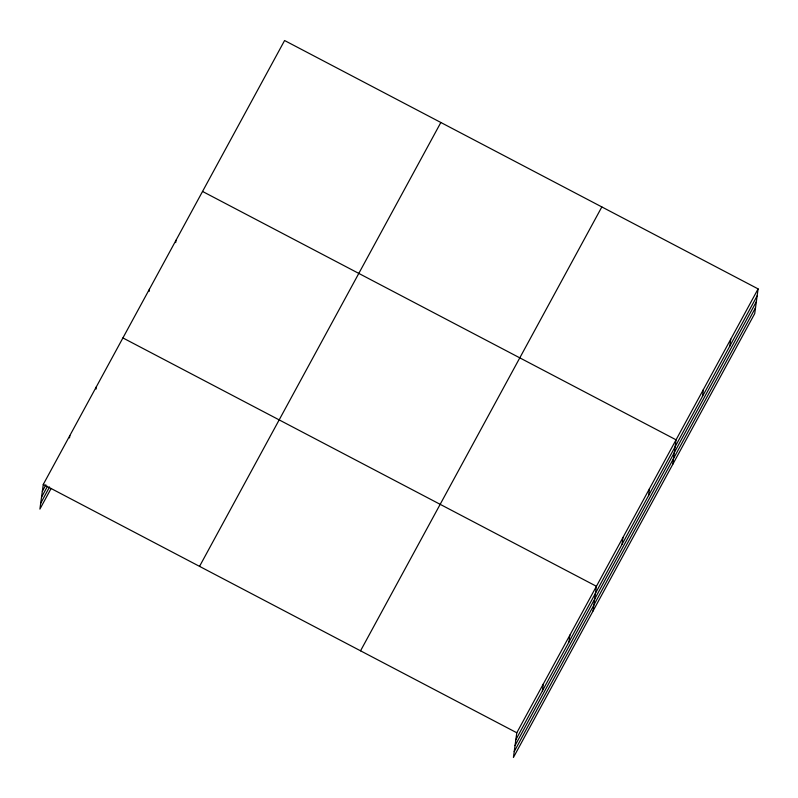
<?xml version="1.0" encoding="UTF-8"?>
<svg xmlns="http://www.w3.org/2000/svg" width="798" height="798" viewBox="0 0 798 798"><rect width="100%" height="100%" fill="white"/><g stroke="black" fill="none" stroke-linecap="round" stroke-linejoin="round"><path stroke-width="1.2" d="M758.1 288.896L516.795 732.773L513.413 757.472L754.718 313.594L758.1 288.896L284.587 40.528L43.282 484.406L39.9 509.104L51.112 488.486M69.506 437.893L69.825 435.578M96.049 389.065L96.368 386.761M149.136 291.41L149.455 289.105M175.68 242.592L175.999 240.278M542.391 690.888L543.338 683.946M568.934 642.061L569.882 635.118M593.044 610.989L596.425 586.291L122.912 337.933M622.021 544.406L622.969 537.463M648.565 495.578L649.512 488.645M672.674 464.506L676.056 439.818L202.542 191.45M702.449 396.446L703.407 389.504M729.801 346.142L730.749 339.2M42.334 491.349L45.875 484.835M41.526 497.204L47.431 486.361M40.698 503.249L49.546 486.97M199.54 566.371L440.845 122.493M360.536 650.819L601.842 206.931M515.847 739.716L757.152 295.829M515.039 745.571L756.344 301.694M514.211 751.606L755.516 307.729M43.282 484.406L516.795 732.773"/></g></svg>
